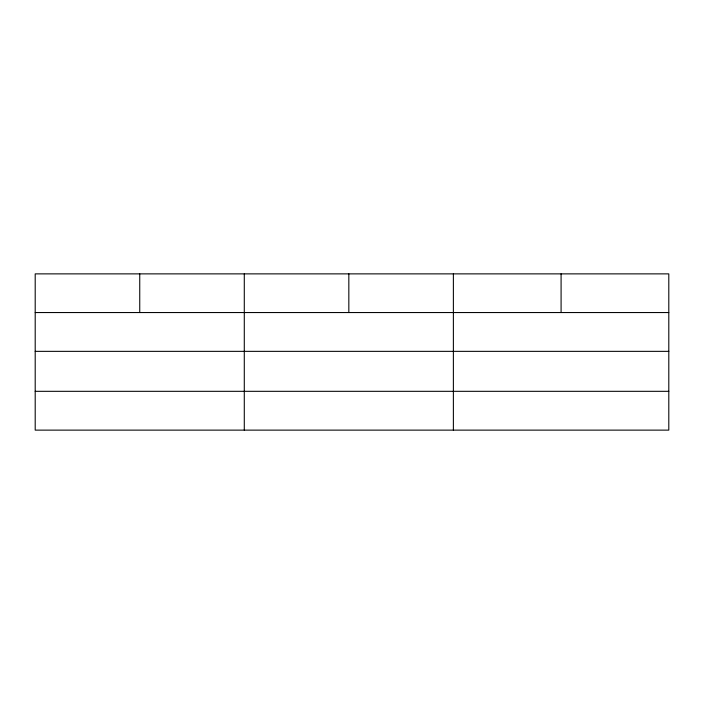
<?xml version="1.0" encoding="UTF-8"?>
<svg xmlns="http://www.w3.org/2000/svg" width="704" height="704" viewBox="0 0 704 704"><rect width="100%" height="100%" fill="white"/><g stroke="black" fill="none" stroke-linecap="round" stroke-linejoin="round"><path stroke-width="1.06" d="M668.8 351.349L668.8 273.874L35.2 273.874L35.2 430.126L668.8 430.126L668.8 351.349L35.2 351.349M35.2 312.55L668.8 312.55M35.2 391.318L668.8 391.318M561.088 273.874L561.088 312.55M453.376 273.874L453.376 430.126M348.832 273.874L348.832 312.55M244.288 273.874L244.288 430.126M139.744 273.874L139.744 312.55"/></g></svg>
